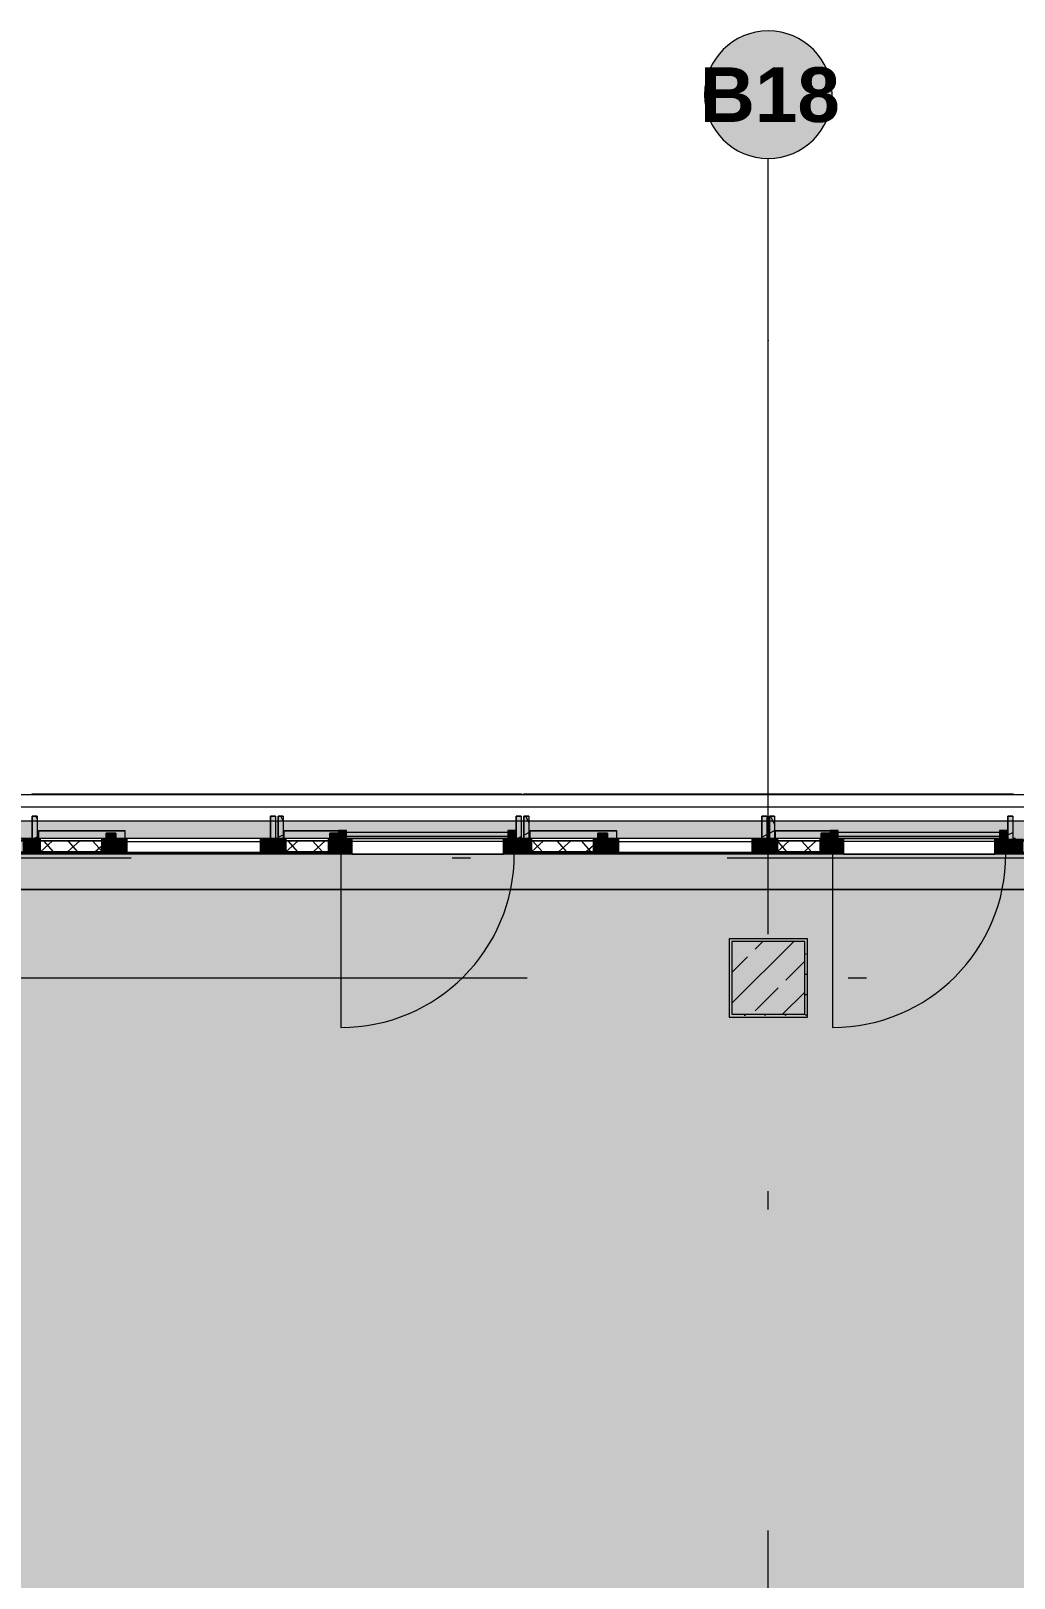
# Model space of a CAD drawing. Header units: metres. Extents: x 101 to 346, y 66 to 213.
# Drawn here: x 144.91 to 150.31, y 96.18 to 104.68 of the extents above; entities that cross this region are included whole.
import ezdxf

# ---------------------------------------------------------------- set-up
doc = ezdxf.new("R2010")
doc.units = ezdxf.units.M
doc.header["$MEASUREMENT"] = 0
for name, pattern in [('Strichlinie_ eng', [0.0023, 0.0015, -0.0008]), ('Strichpunktlinie', [0.006703, 0.003528, -0.001764, 0, -0.001411]), ('Wipeout_Contour', [1, 0, -1])]:
    doc.linetypes.add(name, pattern=pattern)
for name, color, linetype in [('00  Raster', 7, 'Continuous'), ('00  Raster_Deckschraffur', 7, 'Continuous'), ('10  Fassade', 7, 'Continuous'), ('10  Fassade_Deckschraffur', 7, 'Continuous'), ('10  Fassade_Schnittschraffur', 7, 'Continuous'), ('10  Stützen', 7, 'Continuous'), ('10  Stützen_Schnittschraffur', 7, 'Continuous'), ('10  Wand Massiv_Deckschraffur', 7, 'Continuous'), ('10  Wand Massiv_Fenster', 7, 'Continuous'), ('20  Absturzsicherung', 7, 'Continuous'), ('Neubau_20  Boden Aufbauten', 7, 'Continuous'), ('Neubau_20  Boden Aufbauten_Deckschraffur', 7, 'Continuous')]:
    doc.layers.add(name, color=color, linetype=linetype)
doc.styles.add('ERSTELLTER_STIL_2', font='arial.ttf')
pattern_1 = [(41.86749, (13.479, 22.35165), (-0.06674101, 0.074469036), []), (131.86749, (13.479, 22.35165), (0.074469036, 0.06674101), [])]
pattern_2 = [(26.86749, (13.479, 22.35165), (-0.05423143, 0.10704649), []), (116.86749, (13.479, 22.35165), (0.10704649, 0.05423143), [])]

msp = doc.modelspace()

# ---------------------------------------------------------------- hatches: boundary and pattern name
at = {"layer": '00  Raster_Deckschraffur', "linetype": 'Continuous', "lineweight": 0, "true_color": 0xffffff}
msp.add_hatch(color=7, dxfattribs=at).paths.add_polyline_path([(148.9554, 104.6769, 1), (148.9554, 103.9769, 1)])
at = {"layer": '10  Stützen_Schnittschraffur', "linetype": 'Continuous', "lineweight": 0, "true_color": 0xffffff}
h = msp.add_hatch(color=7, dxfattribs=at)
h.paths.add_polyline_path([(148.7404, 99.6919), (148.7404, 99.2619), (149.1704, 99.2619), (149.1704, 99.6919)])
h.paths.add_polyline_path([(148.7554, 99.6769), (149.1554, 99.6769), (149.1554, 99.2769), (148.7554, 99.2769)], flags=0)
at = {"layer": '10  Stützen_Schnittschraffur', "linetype": 'Continuous', "lineweight": 13, "true_color": 0x000100}
h = msp.add_hatch(dxfattribs=at)
h.set_pattern_fill('Gips_0008', color=98, style=0, pattern_type=2)
h.set_pattern_definition([(26.86749, (13.479, 22.351647), (-0.022596431, 0.044602705), [0, -0.05])])
h.paths.add_polyline_path([(148.7404, 99.6919), (148.7404, 99.2619), (149.1704, 99.2619), (149.1704, 99.6919)])
h.paths.add_polyline_path([(148.7554, 99.6769), (149.1554, 99.6769), (149.1554, 99.2769), (148.7554, 99.2769)], flags=0)
at = {"layer": '10  Stützen_Schnittschraffur', "linetype": 'Continuous', "lineweight": 0, "true_color": 0xffffff}
msp.add_hatch(color=7, dxfattribs=at).paths.add_polyline_path([(148.7554, 99.2769), (149.1554, 99.2769), (149.1554, 99.6769), (148.7554, 99.6769)])
at = {"layer": '10  Stützen_Schnittschraffur', "linetype": 'Continuous', "lineweight": 13, "true_color": 0x000100}
h = msp.add_hatch(dxfattribs=at)
h.set_pattern_fill('Beton__Stahlbeton_0008', color=98, style=0, pattern_type=2)
h.set_pattern_definition([(225, (148.75537, 99.6769), (-0.16971, 0.16971), []), (225, (148.67052, 99.76174), (-0.169706, 0.169706), [0.18, -0.06])])
h.paths.add_polyline_path([(148.7554, 99.2769), (149.1554, 99.2769), (149.1554, 99.6769), (148.7554, 99.6769)])
at = {"layer": 'Neubau_20  Boden Aufbauten_Deckschraffur', "linetype": 'Continuous', "lineweight": 50, "true_color": 0x9f9f9f}
h = msp.add_hatch(color=253, dxfattribs=at)
h.paths.add_polyline_path([(122.0179, 99.9619), (122.0179, 95.2769), (127.4179, 95.2769), (127.4179, 92.6919), (121.9204, 92.6919), (121.9204, 92.3919), (153.0379, 92.3919), (153.0379, 95.9172), (154.2379, 95.9172), (154.2379, 99.2769), (154.1583, 99.2769), (154.1583, 99.6769), (154.3304, 99.6769), (154.3304, 99.9626), (127.3804, 99.9619)])
h.paths.add_polyline_path([(132.7054, 92.6919), (132.7054, 95.2769), (138.2054, 95.2769), (138.2054, 92.6919), (136.6704, 92.6919), (136.6704, 92.8819), (134.2254, 92.8819), (134.2254, 92.6919)], flags=0)
at = {"layer": 'Neubau_20  Boden Aufbauten_Deckschraffur', "linetype": 'Continuous', "lineweight": 18, "true_color": 0xefefef}
h = msp.add_hatch(dxfattribs=at)
h.set_pattern_fill('Mörtel_0008', style=0, pattern_type=2)
h.set_pattern_definition([(26.86749, (13.58792, 22.68427), (-0.07117876, 0.14049852), [0, -0.105, 0, -0.1575]), (91.86749, (13.92054, 22.57534), (0.15741635, 0.00513262), [0, -0.077, 0, -0.133])])
h.paths.add_polyline_path([(122.0179, 99.9619), (122.0179, 95.2769), (127.4179, 95.2769), (127.4179, 92.6919), (121.9204, 92.6919), (121.9204, 92.3919), (153.0379, 92.3919), (153.0379, 95.9172), (154.2379, 95.9172), (154.2379, 99.2769), (154.1583, 99.2769), (154.1583, 99.6769), (154.3304, 99.6769), (154.3304, 99.9626), (127.3804, 99.9619)])
h.paths.add_polyline_path([(132.7054, 92.6919), (132.7054, 95.2769), (138.2054, 95.2769), (138.2054, 92.6919), (136.6704, 92.6919), (136.6704, 92.8819), (134.2254, 92.8819), (134.2254, 92.6919)], flags=0)

# ---------------------------------------------------------------- linework, layer by layer
at = {"layer": '00  Raster', "color": 7, "linetype": 'Strichpunktlinie', "lineweight": 13, "ltscale": 1000}
for p, q in [((148.9554, 102.9769), (148.9554, 103.9769)), ((148.9554, 102.9769), (148.9554, 102.9769)), ((103.285, 99.4769), (159.1776, 99.4769))]:
    msp.add_line(p, q, dxfattribs=at)
at = {"layer": '00  Raster', "color": 7, "linetype": 'Continuous', "lineweight": 13, "ltscale": 1000, "flags": 128}
msp.add_lwpolyline([(148.9554, 104.6769, 1), (148.9554, 103.9769, 1)], format="xyb", close=True, dxfattribs=at)
at = {"layer": '00  Raster', "color": 7, "linetype": 'Strichpunktlinie', "lineweight": 13, "ltscale": 1000}
msp.add_point((148.9554, 102.9769), dxfattribs=at)
at = {"layer": '10  Stützen', "color": 7, "linetype": 'Continuous', "lineweight": 13, "ltscale": 1000, "flags": 128}
for points in [[(148.7404, 99.6919), (148.7404, 99.2619), (149.1704, 99.2619), (149.1704, 99.6919)], [(148.7554, 99.2769), (149.1554, 99.2769), (149.1554, 99.6769), (148.7554, 99.6769)]]:
    msp.add_lwpolyline(points, close=True, dxfattribs=at)
at = {"layer": 'Neubau_20  Boden Aufbauten', "color": 7, "linetype": 'Continuous', "lineweight": 13, "ltscale": 1000, "flags": 128}
msp.add_lwpolyline([(122.0179, 99.9619), (122.0179, 95.2769), (127.4179, 95.2769), (127.4179, 92.6919), (121.9204, 92.6919), (121.9204, 92.3919), (153.0379, 92.3919), (153.0379, 95.9172), (154.2379, 95.9172), (154.2379, 99.2769), (154.1583, 99.2769), (154.1583, 99.6769), (154.3304, 99.6769), (154.3304, 99.9626), (127.3804, 99.9619)], close=True, dxfattribs=at)

# ---------------------------------------------------------------- texts
at = {"layer": '00  Raster', "color": 7, "linetype": 'Continuous', "lineweight": 13, "insert": (148.5796, 104.4769), "char_height": 0.3, "attachment_point": 1, "style": 'ERSTELLTER_STIL_2'}
msp.add_mtext('\\A1;{\\pql;\\pt0;\\fArial|b1|i0|c0|p38;B18}', dxfattribs=at)

# ---------------------------------------------------------------- wipeouts: each hides what was drawn before it
at = {"color": 254, "linetype": 'Wipeout_Contour', "lineweight": 0, "ltscale": 681.280287}
msp.add_wipeout([(114.7154, 100.4829), (114.7154, 100.4169), (159.1776, 100.4169), (159.1776, 100.4829)], dxfattribs=at).dxf.layer = '10  Fassade_Deckschraffur'

# ---------------------------------------------------------------- next in the draw order: linework, layer by layer
at = {"layer": '10  Fassade', "color": 7, "linetype": 'Continuous', "lineweight": 13, "ltscale": 1000, "flags": 128}
msp.add_lwpolyline([(114.7154, 100.4829), (159.1776, 100.4829)], dxfattribs=at)

# ---------------------------------------------------------------- next in the draw order: wipeouts: each hides what was drawn before it
at = {"color": 254, "linetype": 'Wipeout_Contour', "lineweight": 0, "ltscale": 680.984599}
msp.add_wipeout([(114.7154, 100.2351), (159.1776, 100.2351), (159.1776, 100.4169), (114.7154, 100.4169)], dxfattribs=at).dxf.layer = '10  Fassade_Deckschraffur'
at = {"color": 254, "linetype": 'Wipeout_Contour', "lineweight": 0, "ltscale": 680.350618}
msp.add_wipeout([(114.7154, 100.1575), (114.7154, 99.9619), (159.1776, 99.9619), (159.1776, 100.1575)], dxfattribs=at).dxf.layer = '10  Fassade_Deckschraffur'

# ---------------------------------------------------------------- next in the draw order: linework, layer by layer
at = {"layer": '10  Fassade', "color": 7, "linetype": 'Continuous', "lineweight": 13, "ltscale": 1000}
for p, q in [((144.9404, 100.3644), (144.9129, 100.3644)), ((146.2479, 100.3644), (146.2204, 100.3644)), ((146.2904, 100.3644), (146.2629, 100.3644)), ((147.5979, 100.3644), (147.5704, 100.3644)), ((147.6404, 100.3644), (147.6129, 100.3644)), ((148.9479, 100.3644), (148.9204, 100.3644)), ((148.9904, 100.3644), (148.9629, 100.3644)), ((150.2979, 100.3644), (150.2704, 100.3644))]:
    msp.add_line(p, q, dxfattribs=at)
at = {"layer": '10  Fassade', "color": 7, "linetype": 'Continuous', "lineweight": 13, "ltscale": 1000, "flags": 128}
for points in [[(114.7154, 100.4169), (159.1776, 100.4169)], [(114.7154, 99.9619), (159.1776, 99.9619)]]:
    msp.add_lwpolyline(points, dxfattribs=at)
at = {"layer": '10  Fassade', "color": 7, "linetype": 'Strichlinie_ eng', "lineweight": 13, "ltscale": 1000, "flags": 128}
for points in [[(144.9129, 100.3644), (144.9404, 100.3644)], [(146.2204, 100.3644), (146.2479, 100.3644)], [(146.2629, 100.3644), (146.2904, 100.3644)], [(147.5704, 100.3644), (147.5979, 100.3644)], [(147.6129, 100.3644), (147.6404, 100.3644)], [(148.9204, 100.3644), (148.9479, 100.3644)], [(148.9629, 100.3644), (148.9904, 100.3644)], [(150.2704, 100.3644), (150.2979, 100.3644)]]:
    msp.add_lwpolyline(points, dxfattribs=at)
at = {"layer": '10  Wand Massiv_Fenster', "color": 7, "linetype": 'Continuous', "lineweight": 13, "ltscale": 1000}
for p, q in [((159.1776, 100.3369), (114.7154, 100.3369)), ((159.1776, 99.9619), (114.7154, 99.9619))]:
    msp.add_line(p, q, dxfattribs=at)

# ---------------------------------------------------------------- next in the draw order: wipeouts: each hides what was drawn before it
at = {"color": 254, "linetype": 'Wipeout_Contour', "lineweight": 0, "ltscale": 718.722246}
msp.add_wipeout([(150.3004, 100.4829), (150.3004, 100.4869), (147.6104, 100.4869), (147.6104, 100.4829)], dxfattribs=at).dxf.layer = '10  Fassade_Deckschraffur'
at = {"color": 254, "linetype": 'Wipeout_Contour', "lineweight": 0, "ltscale": 680.764924}
msp.add_wipeout([(114.7154, 100.2351), (114.7154, 100.2321), (159.1776, 100.2321), (159.1776, 100.2351)], dxfattribs=at).dxf.layer = '10  Fassade_Deckschraffur'

# ---------------------------------------------------------------- next in the draw order: linework, layer by layer
at = {"layer": '10  Fassade', "color": 7, "linetype": 'Continuous', "lineweight": 18, "ltscale": 1000, "flags": 128}
msp.add_lwpolyline([(150.3004, 100.4869), (150.3004, 100.4829)], dxfattribs=at)
at = {"layer": '10  Fassade', "color": 7, "linetype": 'Strichlinie_ eng', "lineweight": 13, "ltscale": 1000, "flags": 128}
for points in [[(145.3184, 100.2719), (145.3724, 100.2719)], [(146.5464, 100.2719), (146.5944, 100.2719)], [(148.0184, 100.2719), (148.0724, 100.2719)], [(149.2464, 100.2719), (149.2944, 100.2719)]]:
    msp.add_lwpolyline(points, dxfattribs=at)

# ---------------------------------------------------------------- next in the draw order: wipeouts: each hides what was drawn before it
at = {"color": 254, "linetype": 'Wipeout_Contour', "lineweight": 0, "ltscale": 709.794848}
msp.add_wipeout([(147.6004, 100.4829), (147.6004, 100.4869), (144.9104, 100.4869), (144.9104, 100.4829)], dxfattribs=at).dxf.layer = '10  Fassade_Deckschraffur'
at = {"color": 254, "linetype": 'Wipeout_Contour', "lineweight": 0, "ltscale": 680.680996}
msp.add_wipeout([(114.7154, 100.2289), (114.7154, 100.1679), (159.1776, 100.1679), (159.1776, 100.2289)], dxfattribs=at).dxf.layer = '10  Fassade_Deckschraffur'

# ---------------------------------------------------------------- next in the draw order: linework, layer by layer
at = {"layer": '10  Fassade', "color": 7, "linetype": 'Continuous', "lineweight": 13, "ltscale": 1000}
for p, q in [((144.9129, 100.3644), (144.9129, 100.2419)), ((146.2479, 100.3644), (146.2479, 100.2419)), ((146.2629, 100.3644), (146.2629, 100.2419)), ((147.6129, 100.3644), (147.6129, 100.2419)), ((148.9479, 100.3644), (148.9479, 100.2419)), ((148.9629, 100.3644), (148.9629, 100.2419)), ((146.2629, 100.2419), (146.2479, 100.2419)), ((148.9629, 100.2419), (148.9479, 100.2419))]:
    msp.add_line(p, q, dxfattribs=at)
at = {"layer": '10  Fassade', "color": 7, "linetype": 'Continuous', "lineweight": 18, "ltscale": 1000, "flags": 128}
for points in [[(144.9104, 100.4869), (147.6004, 100.4869)], [(144.9104, 100.4869), (144.9104, 100.4829)], [(144.9104, 100.4829), (147.6004, 100.4829)], [(147.6004, 100.4869), (147.6004, 100.4829)], [(147.6104, 100.4869), (150.3004, 100.4869)], [(147.6104, 100.4869), (147.6104, 100.4829)], [(147.6104, 100.4829), (150.3004, 100.4829)]]:
    msp.add_lwpolyline(points, dxfattribs=at)
at = {"layer": '10  Fassade', "color": 7, "linetype": 'Strichlinie_ eng', "lineweight": 13, "ltscale": 1000, "flags": 128}
for points in [[(144.9129, 100.2419), (144.9129, 100.3644)], [(144.9404, 100.3644), (144.9404, 100.2419)], [(146.2204, 100.2419), (146.2204, 100.3644)], [(146.2479, 100.3644), (146.2479, 100.2419)], [(146.2629, 100.2419), (146.2629, 100.3644)], [(146.2904, 100.3644), (146.2904, 100.2419)], [(147.5704, 100.2419), (147.5704, 100.3644)], [(147.5979, 100.3644), (147.5979, 100.2419)], [(147.6129, 100.2419), (147.6129, 100.3644)], [(147.6404, 100.3644), (147.6404, 100.2419)], [(148.9204, 100.2419), (148.9204, 100.3644)], [(148.9479, 100.3644), (148.9479, 100.2419)], [(148.9629, 100.2419), (148.9629, 100.3644)], [(148.9904, 100.3644), (148.9904, 100.2419)], [(150.2704, 100.2419), (150.2704, 100.3644)], [(150.2979, 100.3644), (150.2979, 100.2419)], [(145.3184, 100.2419), (145.3184, 100.2719)], [(145.3724, 100.2719), (145.3724, 100.2419)], [(146.5464, 100.2419), (146.5464, 100.2719)], [(146.5944, 100.2719), (146.5944, 100.2419)], [(148.0184, 100.2419), (148.0184, 100.2719)], [(148.0724, 100.2719), (148.0724, 100.2419)], [(149.2464, 100.2419), (149.2464, 100.2719)], [(149.2944, 100.2719), (149.2944, 100.2419)], [(159.1776, 100.2419), (158.8434, 100.2419), (158.4054, 100.2419), (157.3729, 100.2419), (157.0554, 100.2419), (156.1434, 100.2419), (155.7054, 100.2419), (154.6729, 100.2419), (154.3554, 100.2419), (153.4434, 100.2419), (153.0054, 100.2419), (151.9729, 100.2419), (151.6554, 100.2419), (150.7434, 100.2419), (150.3054, 100.2419), (149.2729, 100.2419), (148.9554, 100.2419), (148.0434, 100.2419), (147.6054, 100.2419), (146.5729, 100.2419), (146.2554, 100.2419), (145.3434, 100.2419), (144.9054, 100.2419), (143.8729, 100.2419), (143.5554, 100.2419), (142.6434, 100.2419), (142.2054, 100.2419), (141.1729, 100.2419), (140.8554, 100.2419), (139.9434, 100.2419), (139.5054, 100.2419), (138.4729, 100.2419), (138.1554, 100.2419), (137.2434, 100.2419), (136.8054, 100.2419), (135.7729, 100.2419), (135.4554, 100.2419), (134.5434, 100.2419), (134.1054, 100.2419), (133.0729, 100.2419), (132.7554, 100.2419), (131.8434, 100.2419), (131.4054, 100.2419), (130.3729, 100.2419), (130.0554, 100.2419), (129.1434, 100.2419), (128.7054, 100.2419), (127.6729, 100.2419), (127.3554, 100.2419), (126.4434, 100.2419), (126.0054, 100.2419), (124.9729, 100.2419), (124.6554, 100.2419), (123.7434, 100.2419), (123.3054, 100.2419), (122.2729, 100.2419), (121.9554, 100.2419), (121.0434, 100.2419), (120.6054, 100.2419), (119.5729, 100.2419), (119.2554, 100.2419), (118.3434, 100.2419), (117.9054, 100.2419), (116.8729, 100.2419), (116.5554, 100.2419), (115.6434, 100.2419), (114.7154, 100.2419)]]:
    msp.add_lwpolyline(points, dxfattribs=at)
at = {"layer": '10  Fassade', "color": 7, "linetype": 'Continuous', "lineweight": 13, "ltscale": 1000, "flags": 128}
for points in [[(114.7154, 100.2351), (159.1776, 100.2351)], [(114.7154, 100.2321), (159.1776, 100.2321)], [(114.7154, 100.2289), (159.1776, 100.2289)], [(144.9129, 100.2419), (144.9054, 100.2419), (144.8979, 100.2419)]]:
    msp.add_lwpolyline(points, dxfattribs=at)

# ---------------------------------------------------------------- next in the draw order: wipeouts: each hides what was drawn before it
at = {"color": 254, "linetype": 'Wipeout_Contour', "lineweight": 0, "ltscale": 680.602576}
msp.add_wipeout([(114.7154, 100.1629), (159.1776, 100.1629), (159.1776, 100.1679), (114.7154, 100.1679)], dxfattribs=at).dxf.layer = '10  Fassade_Deckschraffur'

# ---------------------------------------------------------------- next in the draw order: wipeouts: each hides what was drawn before it
at = {"color": 254, "linetype": 'Wipeout_Contour', "lineweight": 0, "ltscale": 680.590195}
msp.add_wipeout([(114.7154, 100.1629), (114.7154, 100.1575), (159.1776, 100.1575), (159.1776, 100.1629)], dxfattribs=at).dxf.layer = '10  Fassade_Deckschraffur'

# ---------------------------------------------------------------- next in the draw order: hatches: boundary and pattern name
at = {"layer": '10  Wand Massiv_Deckschraffur', "linetype": 'Continuous', "lineweight": 0, "true_color": 0xffffff}
msp.add_hatch(color=7, dxfattribs=at).paths.add_polyline_path([(114.7154, 99.9619), (159.1776, 99.9619), (159.1776, 100.3369), (114.7154, 100.3369)])

# ---------------------------------------------------------------- next in the draw order: linework, layer by layer
at = {"layer": '00  Raster', "color": 7, "linetype": 'Strichpunktlinie', "lineweight": 13, "ltscale": 1000}
msp.add_line((148.9554, 79.3072), (148.9554, 102.9769), dxfattribs=at)
at = {"layer": '10  Fassade', "color": 7, "linetype": 'Strichpunktlinie', "lineweight": 13, "ltscale": 1000}
msp.add_line((114.7154, 100.1369), (159.1776, 100.1369), dxfattribs=at)
at = {"layer": '10  Fassade', "color": 7, "linetype": 'Continuous', "lineweight": 13, "ltscale": 1000, "flags": 128}
for points in [[(114.7154, 100.1679), (159.1776, 100.1679)], [(114.7154, 100.1629), (159.1776, 100.1629)], [(114.7154, 100.1575), (159.1776, 100.1575)]]:
    msp.add_lwpolyline(points, dxfattribs=at)
at = {"layer": '10  Fassade', "color": 7, "linetype": 'Strichlinie_ eng', "lineweight": 13, "ltscale": 1000, "flags": 128}
msp.add_lwpolyline([(159.1776, 100.1669), (158.8434, 100.1669), (158.4054, 100.1669), (157.3729, 100.1669), (157.0554, 100.1669), (156.1434, 100.1669), (155.7054, 100.1669), (154.6729, 100.1669), (154.3554, 100.1669), (153.4434, 100.1669), (153.0054, 100.1669), (151.9729, 100.1669), (151.6554, 100.1669), (150.7434, 100.1669), (150.3054, 100.1669), (149.2729, 100.1669), (148.9554, 100.1669), (148.0434, 100.1669), (147.6054, 100.1669), (146.5729, 100.1669), (146.2554, 100.1669), (145.3434, 100.1669), (144.9054, 100.1669), (143.8729, 100.1669), (143.5554, 100.1669), (142.6434, 100.1669), (142.2054, 100.1669), (141.1729, 100.1669), (140.8554, 100.1669), (139.9434, 100.1669), (139.5054, 100.1669), (138.4729, 100.1669), (138.1554, 100.1669), (137.2434, 100.1669), (136.8054, 100.1669), (135.7729, 100.1669), (135.4554, 100.1669), (134.5434, 100.1669), (134.1054, 100.1669), (133.0729, 100.1669), (132.7554, 100.1669), (131.8434, 100.1669), (131.4054, 100.1669), (130.3729, 100.1669), (130.0554, 100.1669), (129.1434, 100.1669), (128.7054, 100.1669), (127.6729, 100.1669), (127.3554, 100.1669), (126.4434, 100.1669), (126.0054, 100.1669), (124.9729, 100.1669), (124.6554, 100.1669), (123.7434, 100.1669), (123.3054, 100.1669), (122.2729, 100.1669), (121.9554, 100.1669), (121.0434, 100.1669), (120.6054, 100.1669), (119.5729, 100.1669), (119.2554, 100.1669), (118.3434, 100.1669), (117.9054, 100.1669), (116.8729, 100.1669), (116.5554, 100.1669), (115.6434, 100.1669), (114.7154, 100.1669)], dxfattribs=at)

# ---------------------------------------------------------------- next in the draw order: wipeouts: each hides what was drawn before it
at = {"color": 254, "linetype": 'Wipeout_Contour', "lineweight": 0, "ltscale": 705.432251}
msp.add_wipeout([(144.9554, 100.2419), (144.9554, 100.1669), (145.2934, 100.1669), (145.2934, 100.2419)], dxfattribs=at).dxf.layer = '10  Fassade_Deckschraffur'
at = {"color": 254, "linetype": 'Wipeout_Contour', "lineweight": 0, "ltscale": 707.654978}
msp.add_wipeout([(145.3934, 100.2419), (145.3934, 100.1669), (146.2054, 100.1669), (146.2054, 100.2419)], dxfattribs=at).dxf.layer = '10  Fassade_Deckschraffur'
at = {"color": 254, "linetype": 'Wipeout_Contour', "lineweight": 0, "ltscale": 709.709432}
msp.add_wipeout([(146.3054, 100.2419), (146.3054, 100.1669), (146.5384, 100.1669), (146.5384, 100.2419)], dxfattribs=at).dxf.layer = '10  Fassade_Deckschraffur'
at = {"color": 254, "linetype": 'Wipeout_Contour', "lineweight": 0, "ltscale": 711.895144}
msp.add_wipeout([(146.6074, 100.2419), (146.6074, 100.1669), (147.5604, 100.1669), (147.5604, 100.2419)], dxfattribs=at).dxf.layer = '10  Fassade_Deckschraffur'
at = {"color": 254, "linetype": 'Wipeout_Contour', "lineweight": 0, "ltscale": 714.345891}
msp.add_wipeout([(147.6554, 100.2419), (147.6554, 100.1669), (147.9934, 100.1669), (147.9934, 100.2419)], dxfattribs=at).dxf.layer = '10  Fassade_Deckschraffur'
at = {"color": 254, "linetype": 'Wipeout_Contour', "lineweight": 0, "ltscale": 716.58166}
msp.add_wipeout([(148.0934, 100.2419), (148.0934, 100.1669), (148.9054, 100.1669), (148.9054, 100.2419)], dxfattribs=at).dxf.layer = '10  Fassade_Deckschraffur'
at = {"color": 254, "linetype": 'Wipeout_Contour', "lineweight": 0, "ltscale": 718.648018}
msp.add_wipeout([(149.0054, 100.2419), (149.0054, 100.1669), (149.2384, 100.1669), (149.2384, 100.2419)], dxfattribs=at).dxf.layer = '10  Fassade_Deckschraffur'
at = {"color": 254, "linetype": 'Wipeout_Contour', "lineweight": 0, "ltscale": 720.846294}
msp.add_wipeout([(149.3074, 100.2419), (149.3074, 100.1669), (150.2604, 100.1669), (150.2604, 100.2419)], dxfattribs=at).dxf.layer = '10  Fassade_Deckschraffur'

# ---------------------------------------------------------------- next in the draw order: hatches: boundary and pattern name
at = {"layer": '10  Fassade', "linetype": 'Continuous', "lineweight": 0, "true_color": 0xffffff}
for points in [[(144.9479, 100.2869), (144.9479, 100.2839), (145.4214, 100.2839), (145.4214, 100.2869)], [(146.2954, 100.2869), (146.2954, 100.2839), (146.5944, 100.2839), (146.5944, 100.2869)], [(147.6479, 100.2869), (147.6479, 100.2839), (148.1214, 100.2839), (148.1214, 100.2869)], [(148.9954, 100.2869), (148.9954, 100.2839), (149.2944, 100.2839), (149.2944, 100.2869)], [(144.9479, 100.1689), (144.9479, 100.1669), (145.4214, 100.1669), (145.4214, 100.1689)], [(146.2954, 100.1689), (146.2954, 100.1669), (146.5944, 100.1669), (146.5944, 100.1689)], [(147.6479, 100.1689), (147.6479, 100.1669), (148.1214, 100.1669), (148.1214, 100.1689)], [(148.9954, 100.1689), (148.9954, 100.1669), (149.2944, 100.1669), (149.2944, 100.1689)]]:
    msp.add_hatch(color=7, dxfattribs=at).paths.add_polyline_path(points)
at = {"layer": '10  Fassade', "linetype": 'Continuous', "lineweight": 13, "true_color": 0x000100}
h = msp.add_hatch(dxfattribs=at)
h.set_pattern_fill('Dämmung__hart_2_0008', color=98, style=0, pattern_type=2)
h.set_pattern_definition(pattern_1)
h.paths.add_polyline_path([(144.9479, 100.2289), (144.9479, 100.1689), (145.4214, 100.1689), (145.4214, 100.2289)])
h = msp.add_hatch(dxfattribs=at)
h.set_pattern_fill('Dämmung__hart_2_0008', color=98, style=0, pattern_type=2)
h.set_pattern_definition(pattern_1)
h.paths.add_polyline_path([(146.2954, 100.2289), (146.2954, 100.1689), (146.5944, 100.1689), (146.5944, 100.2289)])
h = msp.add_hatch(dxfattribs=at)
h.set_pattern_fill('Dämmung__hart_2_0008', color=98, style=0, pattern_type=2)
h.set_pattern_definition(pattern_1)
h.paths.add_polyline_path([(147.6479, 100.2289), (147.6479, 100.1689), (148.1214, 100.1689), (148.1214, 100.2289)])
h = msp.add_hatch(dxfattribs=at)
h.set_pattern_fill('Dämmung__hart_2_0008', color=98, style=0, pattern_type=2)
h.set_pattern_definition(pattern_1)
h.paths.add_polyline_path([(148.9954, 100.2289), (148.9954, 100.1689), (149.2944, 100.1689), (149.2944, 100.2289)])
at = {"layer": '10  Fassade_Schnittschraffur', "linetype": 'Continuous', "lineweight": 0, "true_color": 0xffffff}
for points in [[(144.9404, 100.2419), (144.9404, 100.3644), (144.9129, 100.3644), (144.9129, 100.2419)], [(146.2204, 100.3644), (146.2204, 100.2419), (146.2479, 100.2419), (146.2479, 100.3644)], [(146.2904, 100.3644), (146.2629, 100.3644), (146.2629, 100.2419), (146.2904, 100.2419)], [(147.5704, 100.3644), (147.5704, 100.2419), (147.5979, 100.2419), (147.5979, 100.3644)], [(147.6404, 100.2419), (147.6404, 100.3644), (147.6129, 100.3644), (147.6129, 100.2419)], [(148.9204, 100.3644), (148.9204, 100.2419), (148.9479, 100.2419), (148.9479, 100.3644)], [(148.9904, 100.3644), (148.9629, 100.3644), (148.9629, 100.2419), (148.9904, 100.2419)], [(150.2704, 100.3644), (150.2704, 100.2419), (150.2979, 100.2419), (150.2979, 100.3644)], [(145.3724, 100.2719), (145.3184, 100.2719), (145.3184, 100.2419), (145.3724, 100.2419)], [(146.5944, 100.2419), (146.5944, 100.2719), (146.5464, 100.2719), (146.5464, 100.2419)], [(148.0724, 100.2719), (148.0184, 100.2719), (148.0184, 100.2419), (148.0724, 100.2419)], [(149.2944, 100.2419), (149.2944, 100.2719), (149.2464, 100.2719), (149.2464, 100.2419)], [(144.9129, 100.2419), (144.9054, 100.2419), (144.8979, 100.2419), (144.8704, 100.2419), (144.8604, 100.2419), (144.8604, 100.1669), (144.9554, 100.1669), (144.9554, 100.2419)], [(146.6074, 100.2419), (146.5944, 100.2419), (146.5464, 100.2419), (146.5384, 100.2419), (146.5384, 100.1669), (146.6074, 100.1669)], [(146.6074, 100.2419), (146.6074, 100.1669), (146.6076, 100.2419)], [(147.5602, 100.2419), (147.5602, 100.1669), (147.5604, 100.2419)], [(147.6129, 100.2419), (147.6054, 100.2419), (147.5979, 100.2419), (147.5704, 100.2419), (147.5604, 100.2419), (147.5604, 100.1669), (147.6554, 100.1669), (147.6554, 100.2419)], [(149.3074, 100.2419), (149.2944, 100.2419), (149.2464, 100.2419), (149.2384, 100.2419), (149.2384, 100.1669), (149.3074, 100.1669)], [(149.3074, 100.2419), (149.3074, 100.1669), (149.3076, 100.2419)], [(150.2602, 100.2419), (150.2602, 100.1669), (150.2604, 100.2419)], [(150.3129, 100.2419), (150.3054, 100.2419), (150.2979, 100.2419), (150.2704, 100.2419), (150.2604, 100.2419), (150.2604, 100.1669), (150.3554, 100.1669), (150.3554, 100.2419)]]:
    msp.add_hatch(color=7, dxfattribs=at).paths.add_polyline_path(points)
at = {"layer": '10  Fassade_Schnittschraffur', "linetype": 'Continuous', "lineweight": 13, "true_color": 0x000100}
h = msp.add_hatch(dxfattribs=at)
h.set_pattern_fill('Dämmung__hart_1_0008', color=98, style=0, pattern_type=2)
h.set_pattern_definition(pattern_2)
h.paths.add_polyline_path([(144.9404, 100.2419), (144.9404, 100.3644), (144.9129, 100.3644), (144.9129, 100.2419)])
h = msp.add_hatch(dxfattribs=at)
h.set_pattern_fill('Dämmung__hart_1_0008', color=98, style=0, pattern_type=2)
h.set_pattern_definition(pattern_2)
h.paths.add_polyline_path([(146.2204, 100.3644), (146.2204, 100.2419), (146.2479, 100.2419), (146.2479, 100.3644)])
h = msp.add_hatch(dxfattribs=at)
h.set_pattern_fill('Dämmung__hart_1_0008', color=98, style=0, pattern_type=2)
h.set_pattern_definition(pattern_2)
h.paths.add_polyline_path([(146.2904, 100.3644), (146.2629, 100.3644), (146.2629, 100.2419), (146.2904, 100.2419)])
h = msp.add_hatch(dxfattribs=at)
h.set_pattern_fill('Dämmung__hart_1_0008', color=98, style=0, pattern_type=2)
h.set_pattern_definition(pattern_2)
h.paths.add_polyline_path([(147.5704, 100.3644), (147.5704, 100.2419), (147.5979, 100.2419), (147.5979, 100.3644)])
h = msp.add_hatch(dxfattribs=at)
h.set_pattern_fill('Dämmung__hart_1_0008', color=98, style=0, pattern_type=2)
h.set_pattern_definition(pattern_2)
h.paths.add_polyline_path([(147.6404, 100.2419), (147.6404, 100.3644), (147.6129, 100.3644), (147.6129, 100.2419)])
h = msp.add_hatch(dxfattribs=at)
h.set_pattern_fill('Dämmung__hart_1_0008', color=98, style=0, pattern_type=2)
h.set_pattern_definition(pattern_2)
h.paths.add_polyline_path([(148.9204, 100.3644), (148.9204, 100.2419), (148.9479, 100.2419), (148.9479, 100.3644)])
h = msp.add_hatch(dxfattribs=at)
h.set_pattern_fill('Dämmung__hart_1_0008', color=98, style=0, pattern_type=2)
h.set_pattern_definition(pattern_2)
h.paths.add_polyline_path([(148.9904, 100.3644), (148.9629, 100.3644), (148.9629, 100.2419), (148.9904, 100.2419)])
h = msp.add_hatch(dxfattribs=at)
h.set_pattern_fill('Dämmung__hart_1_0008', color=98, style=0, pattern_type=2)
h.set_pattern_definition(pattern_2)
h.paths.add_polyline_path([(150.2704, 100.3644), (150.2704, 100.2419), (150.2979, 100.2419), (150.2979, 100.3644)])
h = msp.add_hatch(dxfattribs=at)
h.set_pattern_fill('Dämmung__hart_1_0008', color=98, style=0, pattern_type=2)
h.set_pattern_definition(pattern_2)
h.paths.add_polyline_path([(145.3724, 100.2719), (145.3184, 100.2719), (145.3184, 100.2419), (145.3724, 100.2419)])
h = msp.add_hatch(dxfattribs=at)
h.set_pattern_fill('Dämmung__hart_1_0008', color=98, style=0, pattern_type=2)
h.set_pattern_definition(pattern_2)
h.paths.add_polyline_path([(146.5944, 100.2419), (146.5944, 100.2719), (146.5464, 100.2719), (146.5464, 100.2419)])
h = msp.add_hatch(dxfattribs=at)
h.set_pattern_fill('Dämmung__hart_1_0008', color=98, style=0, pattern_type=2)
h.set_pattern_definition(pattern_2)
h.paths.add_polyline_path([(148.0724, 100.2719), (148.0184, 100.2719), (148.0184, 100.2419), (148.0724, 100.2419)])
h = msp.add_hatch(dxfattribs=at)
h.set_pattern_fill('Dämmung__hart_1_0008', color=98, style=0, pattern_type=2)
h.set_pattern_definition(pattern_2)
h.paths.add_polyline_path([(149.2944, 100.2419), (149.2944, 100.2719), (149.2464, 100.2719), (149.2464, 100.2419)])
h = msp.add_hatch(dxfattribs=at)
h.set_pattern_fill('Dämmung__hart_1_0008', color=98, style=0, pattern_type=2)
h.set_pattern_definition(pattern_2)
h.paths.add_polyline_path([(144.9129, 100.2419), (144.9054, 100.2419), (144.8979, 100.2419), (144.8704, 100.2419), (144.8604, 100.2419), (144.8604, 100.1669), (144.9554, 100.1669), (144.9554, 100.2419)])
h = msp.add_hatch(dxfattribs=at)
h.set_pattern_fill('Dämmung__hart_1_0008', color=98, style=0, pattern_type=2)
h.set_pattern_definition(pattern_2)
h.paths.add_polyline_path([(146.6074, 100.2419), (146.5944, 100.2419), (146.5464, 100.2419), (146.5384, 100.2419), (146.5384, 100.1669), (146.6074, 100.1669)])
h = msp.add_hatch(dxfattribs=at)
h.set_pattern_fill('Dämmung__hart_1_0008', color=98, style=0, pattern_type=2)
h.set_pattern_definition(pattern_2)
h.paths.add_polyline_path([(147.6129, 100.2419), (147.6054, 100.2419), (147.5979, 100.2419), (147.5704, 100.2419), (147.5604, 100.2419), (147.5604, 100.1669), (147.6554, 100.1669), (147.6554, 100.2419)])
h = msp.add_hatch(dxfattribs=at)
h.set_pattern_fill('Dämmung__hart_1_0008', color=98, style=0, pattern_type=2)
h.set_pattern_definition(pattern_2)
h.paths.add_polyline_path([(149.3074, 100.2419), (149.2944, 100.2419), (149.2464, 100.2419), (149.2384, 100.2419), (149.2384, 100.1669), (149.3074, 100.1669)])
h = msp.add_hatch(dxfattribs=at)
h.set_pattern_fill('Dämmung__hart_1_0008', color=98, style=0, pattern_type=2)
h.set_pattern_definition(pattern_2)
h.paths.add_polyline_path([(150.3129, 100.2419), (150.3054, 100.2419), (150.2979, 100.2419), (150.2704, 100.2419), (150.2604, 100.2419), (150.2604, 100.1669), (150.3554, 100.1669), (150.3554, 100.2419)])

# ---------------------------------------------------------------- next in the draw order: linework, layer by layer
at = {"layer": '10  Fassade', "color": 7, "linetype": 'Continuous', "lineweight": 13, "ltscale": 1000}
for p, q in [((144.9404, 100.3644), (144.9404, 100.2419)), ((146.2204, 100.3644), (146.2204, 100.2419)), ((146.2904, 100.3644), (146.2904, 100.2419)), ((147.5704, 100.3644), (147.5704, 100.2419)), ((147.5979, 100.3644), (147.5979, 100.2419)), ((147.6404, 100.3644), (147.6404, 100.2419)), ((148.9204, 100.3644), (148.9204, 100.2419)), ((148.9904, 100.3644), (148.9904, 100.2419)), ((150.2704, 100.3644), (150.2704, 100.2419)), ((150.2979, 100.3644), (150.2979, 100.2419)), ((145.3184, 100.2719), (145.3184, 100.2419)), ((145.3724, 100.2719), (145.3184, 100.2719)), ((145.3724, 100.2719), (145.3724, 100.2419)), ((146.5464, 100.2719), (146.5464, 100.2419)), ((146.5944, 100.2719), (146.5464, 100.2719)), ((146.5944, 100.2719), (146.5944, 100.2419)), ((148.0184, 100.2719), (148.0184, 100.2419)), ((148.0724, 100.2719), (148.0184, 100.2719)), ((148.0724, 100.2719), (148.0724, 100.2419)), ((149.2944, 100.2719), (149.2464, 100.2719)), ((149.2464, 100.2719), (149.2464, 100.2419)), ((149.2944, 100.2719), (149.2944, 100.2419)), ((144.9554, 100.2419), (144.9404, 100.2419)), ((144.9554, 100.2419), (144.9554, 100.1669)), ((145.2934, 100.2419), (145.2934, 100.1669)), ((145.3184, 100.2419), (145.2934, 100.2419)), ((146.3054, 100.2419), (146.2904, 100.2419)), ((146.3054, 100.2419), (146.3054, 100.1669)), ((146.5464, 100.2419), (146.5384, 100.2419)), ((146.5384, 100.2419), (146.5384, 100.1669)), ((146.6074, 100.2419), (146.5944, 100.2419)), ((146.6074, 100.2419), (146.6074, 100.1669)), ((147.5704, 100.2419), (147.5604, 100.2419)), ((147.5604, 100.2419), (147.5604, 100.1669)), ((147.6554, 100.2419), (147.6404, 100.2419)), ((147.6554, 100.2419), (147.6554, 100.1669)), ((147.9934, 100.2419), (147.9934, 100.1669)), ((148.0184, 100.2419), (147.9934, 100.2419)), ((149.0054, 100.2419), (148.9904, 100.2419)), ((149.0054, 100.2419), (149.0054, 100.1669)), ((149.2464, 100.2419), (149.2384, 100.2419)), ((149.2384, 100.2419), (149.2384, 100.1669)), ((149.3074, 100.2419), (149.2944, 100.2419)), ((149.3074, 100.2419), (149.3074, 100.1669)), ((150.2704, 100.2419), (150.2604, 100.2419)), ((150.2604, 100.2419), (150.2604, 100.1669)), ((144.9554, 100.1669), (144.8604, 100.1669)), ((146.6074, 100.1669), (146.5384, 100.1669)), ((146.6076, 100.1569), (146.6076, 99.2043)), ((147.6554, 100.1669), (147.5604, 100.1669)), ((149.3074, 100.1669), (149.2384, 100.1669)), ((149.3076, 100.1569), (149.3076, 99.2043)), ((150.3554, 100.1669), (150.2604, 100.1669))]:
    msp.add_line(p, q, dxfattribs=at)
at = {"layer": '10  Fassade', "color": 7, "linetype": 'Continuous', "lineweight": 13, "ltscale": 1000, "flags": 128}
for points in [[(144.9479, 100.2869), (145.4214, 100.2869), (145.4214, 100.2839), (144.9479, 100.2839)], [(144.9479, 100.2839), (145.4214, 100.2839), (145.4214, 100.2289), (144.9479, 100.2289)], [(146.2954, 100.2869), (146.5944, 100.2869), (146.5944, 100.2839), (146.2954, 100.2839)], [(146.2954, 100.2839), (146.5944, 100.2839), (146.5944, 100.2289), (146.2954, 100.2289)], [(147.6479, 100.2869), (148.1214, 100.2869), (148.1214, 100.2839), (147.6479, 100.2839)], [(147.6479, 100.2839), (148.1214, 100.2839), (148.1214, 100.2289), (147.6479, 100.2289)], [(148.9954, 100.2869), (149.2944, 100.2869), (149.2944, 100.2839), (148.9954, 100.2839)], [(148.9954, 100.2839), (149.2944, 100.2839), (149.2944, 100.2289), (148.9954, 100.2289)], [(144.9479, 100.2289), (145.4214, 100.2289), (145.4214, 100.1689), (144.9479, 100.1689)], [(144.9479, 100.1689), (145.4214, 100.1689), (145.4214, 100.1669), (144.9479, 100.1669)], [(146.2954, 100.2289), (146.5944, 100.2289), (146.5944, 100.1689), (146.2954, 100.1689)], [(146.2954, 100.1689), (146.5944, 100.1689), (146.5944, 100.1669), (146.2954, 100.1669)], [(146.6074, 100.1669), (146.6076, 100.2419)], [(147.5604, 100.2419), (147.5602, 100.1669)], [(147.6479, 100.2289), (148.1214, 100.2289), (148.1214, 100.1689), (147.6479, 100.1689)], [(147.6479, 100.1689), (148.1214, 100.1689), (148.1214, 100.1669), (147.6479, 100.1669)], [(148.9954, 100.2289), (149.2944, 100.2289), (149.2944, 100.1689), (148.9954, 100.1689)], [(148.9954, 100.1689), (149.2944, 100.1689), (149.2944, 100.1669), (148.9954, 100.1669)], [(149.3074, 100.1669), (149.3076, 100.2419)], [(150.2604, 100.2419), (150.2602, 100.1669)]]:
    msp.add_lwpolyline(points, close=True, dxfattribs=at)
for points in [[(145.2934, 100.2419), (144.9554, 100.2419)], [(146.2054, 100.2419), (145.3934, 100.2419)], [(146.5384, 100.2419), (146.3054, 100.2419)], [(147.5604, 100.2419), (146.6074, 100.2419)], [(147.6129, 100.2419), (147.6054, 100.2419), (147.5979, 100.2419)], [(147.9934, 100.2419), (147.6554, 100.2419)], [(148.9054, 100.2419), (148.0934, 100.2419)], [(149.2384, 100.2419), (149.0054, 100.2419)], [(150.2604, 100.2419), (149.3074, 100.2419)], [(150.3129, 100.2419), (150.3054, 100.2419), (150.2979, 100.2419)], [(145.2934, 100.1669), (144.9554, 100.1669)], [(146.2054, 100.1669), (145.3934, 100.1669)], [(146.5384, 100.1669), (146.3054, 100.1669)], [(147.5604, 100.1669), (146.6074, 100.1669)], [(147.9934, 100.1669), (147.6554, 100.1669)], [(148.9054, 100.1669), (148.0934, 100.1669)], [(149.2384, 100.1669), (149.0054, 100.1669)], [(150.2604, 100.1669), (149.3074, 100.1669)]]:
    msp.add_lwpolyline(points, dxfattribs=at)

# ---------------------------------------------------------------- next in the draw order: wipeouts: each hides what was drawn before it
at = {"color": 254, "linetype": 'Wipeout_Contour', "lineweight": 0, "ltscale": 707.65508}
msp.add_wipeout([(145.4346, 100.2419), (145.4346, 100.1669), (146.1642, 100.1669), (146.1642, 100.2419)], dxfattribs=at).dxf.layer = '10  Fassade_Deckschraffur'
at = {"color": 254, "linetype": 'Wipeout_Contour', "lineweight": 0, "ltscale": 716.581762}
msp.add_wipeout([(148.1346, 100.2419), (148.1346, 100.1669), (148.8642, 100.1669), (148.8642, 100.2419)], dxfattribs=at).dxf.layer = '10  Fassade_Deckschraffur'
at = {"color": 254, "linetype": 'Wipeout_Contour', "lineweight": 0, "ltscale": 711.883983}
msp.add_wipeout([(146.6676, 100.2419), (146.6676, 100.1569), (147.5002, 100.1569), (147.5002, 100.2419)], dxfattribs=at).dxf.layer = '10  Fassade_Schnittschraffur'
at = {"color": 254, "linetype": 'Wipeout_Contour', "lineweight": 0, "ltscale": 720.835275}
msp.add_wipeout([(149.3676, 100.2419), (149.3676, 100.1569), (150.2002, 100.1569), (150.2002, 100.2419)], dxfattribs=at).dxf.layer = '10  Fassade_Schnittschraffur'

# ---------------------------------------------------------------- next in the draw order: hatches: boundary and pattern name
at = {"layer": '10  Fassade_Schnittschraffur', "linetype": 'Continuous', "lineweight": 0, "true_color": 0xffffff}
for points in [[(145.3934, 100.2419), (145.3724, 100.2419), (145.3184, 100.2419), (145.2934, 100.2419), (145.2934, 100.1669), (145.3934, 100.1669)], [(145.3934, 100.2419), (145.3934, 100.1669), (145.3936, 100.2419)], [(145.3936, 100.1669), (145.4346, 100.1669), (145.4346, 100.2419), (145.3936, 100.2419)], [(146.2052, 100.2419), (146.1642, 100.2419), (146.1642, 100.1669), (146.2052, 100.1669)], [(146.2052, 100.2419), (146.2052, 100.1669), (146.2054, 100.2419)], [(146.3054, 100.2419), (146.2904, 100.2419), (146.2629, 100.2419), (146.2479, 100.2419), (146.2204, 100.2419), (146.2054, 100.2419), (146.2054, 100.1669), (146.3054, 100.1669)], [(146.6076, 100.2419), (146.6076, 100.1569), (146.6676, 100.1569), (146.6676, 100.2419)], [(147.5002, 100.2419), (147.5002, 100.1569), (147.5602, 100.1569), (147.5602, 100.2419)], [(148.0934, 100.2419), (148.0724, 100.2419), (148.0184, 100.2419), (147.9934, 100.2419), (147.9934, 100.1669), (148.0934, 100.1669)], [(148.0934, 100.2419), (148.0934, 100.1669), (148.0936, 100.2419)], [(148.0936, 100.1669), (148.1346, 100.1669), (148.1346, 100.2419), (148.0936, 100.2419)], [(148.9052, 100.2419), (148.8642, 100.2419), (148.8642, 100.1669), (148.9052, 100.1669)], [(148.9052, 100.2419), (148.9052, 100.1669), (148.9054, 100.2419)], [(149.0054, 100.2419), (148.9904, 100.2419), (148.9629, 100.2419), (148.9479, 100.2419), (148.9204, 100.2419), (148.9054, 100.2419), (148.9054, 100.1669), (149.0054, 100.1669)], [(149.3076, 100.2419), (149.3076, 100.1569), (149.3676, 100.1569), (149.3676, 100.2419)], [(150.2002, 100.2419), (150.2002, 100.1569), (150.2602, 100.1569), (150.2602, 100.2419)]]:
    msp.add_hatch(color=7, dxfattribs=at).paths.add_polyline_path(points)
at = {"layer": '10  Fassade_Schnittschraffur', "linetype": 'Continuous', "lineweight": 13, "true_color": 0x000100}
h = msp.add_hatch(dxfattribs=at)
h.set_pattern_fill('Dämmung__hart_1_0008', color=98, style=0, pattern_type=2)
h.set_pattern_definition(pattern_2)
h.paths.add_polyline_path([(145.3934, 100.2419), (145.3724, 100.2419), (145.3184, 100.2419), (145.2934, 100.2419), (145.2934, 100.1669), (145.3934, 100.1669)])
h = msp.add_hatch(dxfattribs=at)
h.set_pattern_fill('Dämmung__hart_1_0008', color=98, style=0, pattern_type=2)
h.set_pattern_definition(pattern_2)
h.paths.add_polyline_path([(146.3054, 100.2419), (146.2904, 100.2419), (146.2629, 100.2419), (146.2479, 100.2419), (146.2204, 100.2419), (146.2054, 100.2419), (146.2054, 100.1669), (146.3054, 100.1669)])
h = msp.add_hatch(dxfattribs=at)
h.set_pattern_fill('Dämmung__hart_1_0008', color=98, style=0, pattern_type=2)
h.set_pattern_definition(pattern_2)
h.paths.add_polyline_path([(148.0934, 100.2419), (148.0724, 100.2419), (148.0184, 100.2419), (147.9934, 100.2419), (147.9934, 100.1669), (148.0934, 100.1669)])
h = msp.add_hatch(dxfattribs=at)
h.set_pattern_fill('Dämmung__hart_1_0008', color=98, style=0, pattern_type=2)
h.set_pattern_definition(pattern_2)
h.paths.add_polyline_path([(149.0054, 100.2419), (148.9904, 100.2419), (148.9629, 100.2419), (148.9479, 100.2419), (148.9204, 100.2419), (148.9054, 100.2419), (148.9054, 100.1669), (149.0054, 100.1669)])
at = {"layer": '20  Absturzsicherung', "linetype": 'Continuous', "lineweight": 0, "true_color": 0xffffff}
for points in [[(146.5944, 100.2869), (146.5944, 100.2419), (146.6394, 100.2419), (146.6394, 100.2869)], [(146.6169, 100.2744), (146.6169, 100.2544), (147.5479, 100.2544), (147.5479, 100.2744)], [(147.5254, 100.2869), (147.5254, 100.2419), (147.5704, 100.2419), (147.5704, 100.2869)], [(149.2944, 100.2869), (149.2944, 100.2419), (149.3394, 100.2419), (149.3394, 100.2869)], [(149.3169, 100.2744), (149.3169, 100.2544), (150.2479, 100.2544), (150.2479, 100.2744)], [(150.2254, 100.2869), (150.2254, 100.2419), (150.2704, 100.2419), (150.2704, 100.2869)]]:
    msp.add_hatch(color=7, dxfattribs=at).paths.add_polyline_path(points)

# ---------------------------------------------------------------- next in the draw order: linework, layer by layer
at = {"layer": '10  Fassade', "color": 7, "linetype": 'Continuous', "lineweight": 13, "ltscale": 1000}
for p, q in [((145.3934, 100.2419), (145.3724, 100.2419)), ((145.3934, 100.2419), (145.3934, 100.1669)), ((146.1642, 100.2419), (145.4346, 100.2419)), ((145.4346, 100.2249), (146.1642, 100.2249)), ((146.2204, 100.2419), (146.2054, 100.2419)), ((146.2054, 100.2419), (146.2054, 100.1669)), ((146.6676, 100.2419), (147.5002, 100.2419)), ((146.6676, 100.2269), (147.5002, 100.2269)), ((148.0934, 100.2419), (148.0724, 100.2419)), ((148.0934, 100.2419), (148.0934, 100.1669)), ((148.8642, 100.2419), (148.1346, 100.2419)), ((148.1346, 100.2249), (148.8642, 100.2249)), ((148.9204, 100.2419), (148.9054, 100.2419)), ((148.9054, 100.2419), (148.9054, 100.1669)), ((149.3676, 100.2419), (150.2002, 100.2419)), ((149.3676, 100.2269), (150.2002, 100.2269)), ((145.3934, 100.1669), (145.2934, 100.1669)), ((145.4346, 100.1669), (146.1642, 100.1669)), ((146.3054, 100.1669), (146.2054, 100.1669)), ((146.6676, 100.1569), (147.5002, 100.1569)), ((148.0934, 100.1669), (147.9934, 100.1669)), ((148.1346, 100.1669), (148.8642, 100.1669)), ((149.0054, 100.1669), (148.9054, 100.1669)), ((149.3676, 100.1569), (150.2002, 100.1569))]:
    msp.add_line(p, q, dxfattribs=at)
at = {"layer": '10  Fassade', "color": 7, "linetype": 'Continuous', "lineweight": 13, "ltscale": 1000, "flags": 128}
for points in [[(145.3934, 100.1669), (145.3936, 100.2419)], [(145.3936, 100.1669), (145.4346, 100.1669), (145.4346, 100.2419), (145.3936, 100.2419)], [(146.2052, 100.2419), (146.1642, 100.2419), (146.1642, 100.1669), (146.2052, 100.1669)], [(146.2054, 100.2419), (146.2052, 100.1669)], [(146.6076, 100.2419), (146.6676, 100.2419), (146.6676, 100.1569), (146.6076, 100.1569)], [(146.6676, 100.2419), (147.5002, 100.2419), (147.5002, 100.1569), (146.6676, 100.1569)], [(147.5002, 100.2419), (147.5602, 100.2419), (147.5602, 100.1569), (147.5002, 100.1569)], [(148.0934, 100.1669), (148.0936, 100.2419)], [(148.0936, 100.1669), (148.1346, 100.1669), (148.1346, 100.2419), (148.0936, 100.2419)], [(148.9052, 100.2419), (148.8642, 100.2419), (148.8642, 100.1669), (148.9052, 100.1669)], [(148.9054, 100.2419), (148.9052, 100.1669)], [(149.3076, 100.2419), (149.3676, 100.2419), (149.3676, 100.1569), (149.3076, 100.1569)], [(149.3676, 100.2419), (150.2002, 100.2419), (150.2002, 100.1569), (149.3676, 100.1569)], [(150.2002, 100.2419), (150.2602, 100.2419), (150.2602, 100.1569), (150.2002, 100.1569)]]:
    msp.add_lwpolyline(points, close=True, dxfattribs=at)
at = {"layer": '10  Fassade', "color": 7, "linetype": 'Continuous', "lineweight": 13, "ltscale": 1000}
for centre in [(146.6076, 100.1569), (149.3076, 100.1569)]:
    msp.add_arc(centre, 0.9526, 270, 0, dxfattribs=at)
at = {"layer": '20  Absturzsicherung', "color": 7, "linetype": 'Continuous', "lineweight": 18, "ltscale": 1000, "flags": 128}
for points in [[(146.5944, 100.2869), (146.5944, 100.2419), (146.6394, 100.2419), (146.6394, 100.2869)], [(146.6169, 100.2744), (146.6169, 100.2544), (147.5479, 100.2544), (147.5479, 100.2744)], [(147.5254, 100.2869), (147.5254, 100.2419), (147.5704, 100.2419), (147.5704, 100.2869)], [(149.2944, 100.2869), (149.2944, 100.2419), (149.3394, 100.2419), (149.3394, 100.2869)], [(149.3169, 100.2744), (149.3169, 100.2544), (150.2479, 100.2544), (150.2479, 100.2744)], [(150.2254, 100.2869), (150.2254, 100.2419), (150.2704, 100.2419), (150.2704, 100.2869)]]:
    msp.add_lwpolyline(points, close=True, dxfattribs=at)

doc.saveas('drawing.dxf')
